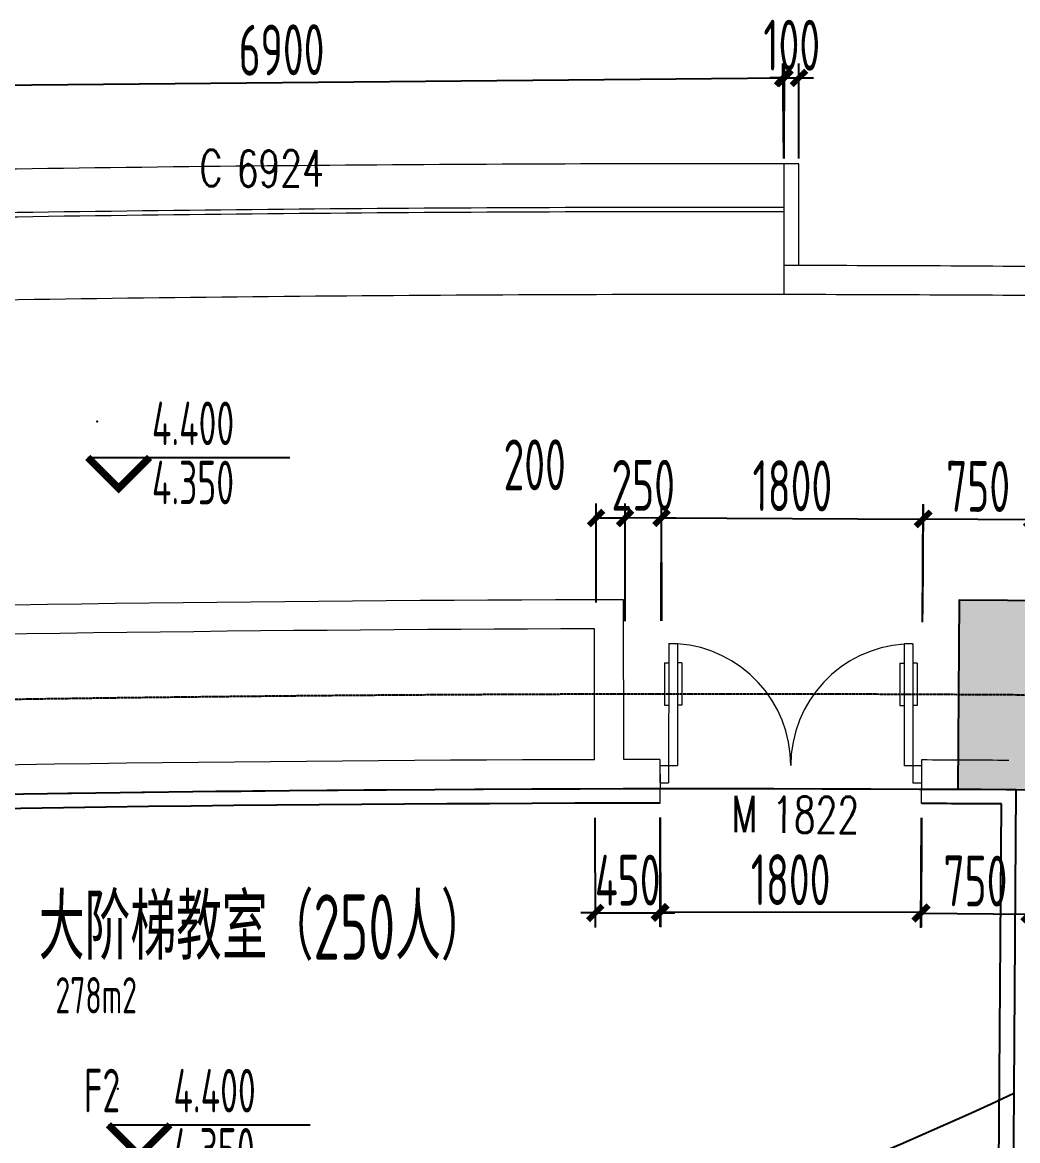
# Model space of a CAD drawing. Header units: millimetres. Extents: x 11515858 to 24947533, y -12784974 to -6116114.
# Drawn here: x 11773933 to 11780782, y -6380553 to -6372855 of the extents above; entities that cross this region are included whole.
import ezdxf
from ezdxf.enums import TextEntityAlignment as Align

# ---------------------------------------------------------------- set-up
doc = ezdxf.new("R2010")
doc.units = ezdxf.units.MM
doc.header["$LTSCALE"] = 10
for name, pattern in [('A2-RG-AXIS$0$CENTER', [2, 1.25, -0.25, 0.25, -0.25]), ('A2-RG-AXIS$0$DOTE', [2.42, 2, -0.2, 0.02, -0.2]), ('A2-RI-F2$0$DOT2', [0.125, 0, -0.125])]:
    doc.linetypes.add(name, pattern=pattern)
for name, color, linetype in [('A2-RB-F2$0$$34$A-DIMS-100', 1, 'Continuous'), ('A2-RB-F2$0$A-DIMS-100', 1, 'Continuous'), ('A2-RD-F2$0$A-STRS', 50, 'Continuous'), ('A2-RD-F2$0$an-door', 2, 'Continuous'), ('A2-RG-AXIS$0$A-GRID', 1, 'A2-RG-AXIS$0$CENTER'), ('A2-RI-F2$0$$0$A-SYMB-AREA', 4, 'Continuous'), ('A2-RI-F2$0$$0$A-SYMB-NAME', 4, 'Continuous'), ('A2-RI-F2$0$$2$A-SYMB', 4, 'Continuous'), ('A2-RI-F2$0$A-STRS', 50, 'Continuous'), ('A2-RI-F2$0$A-SYMB-DOOR', 4, 'Continuous'), ('A2-RI-F2$0$an-door', 2, 'Continuous'), ('A2-RI-F2$0$WINDOW_TEXT', 7, 'Continuous'), ('A2-RS-F2$0$A-HATH-GRAY', 8, 'Continuous'), ('A2-RS-F2$0$A-WALL-CONC', 6, 'Continuous')]:
    doc.layers.add(name, color=color, linetype=linetype)
doc.layers.add('A2-RD-F2$0$A-X-AREA', color=6, linetype='Continuous', plot=False)
for name, color, linetype, lineweight in [('A2-RD-F2$0$ECADI-PARCEL NAMES', 2, 'Continuous', 9), ('A2-RI-F2$0$A-DOOR', 32, 'Continuous', 5), ('A2-RI-F2$0$A-FLOR-OTLN', 4, 'A2-RI-F2$0$DOT2', 5), ('A2-RI-F2$0$A-FLOR-STRS', 2, 'Continuous', 5), ('A2-RI-F2$0$A-GLAZ', 140, 'Continuous', 5), ('A2-RI-F2$0$A-WALL', 7, 'Continuous', 5), ('A2-RI-F2$0$ECADI-PARCEL NAMES', 2, 'Continuous', 9)]:
    doc.layers.add(name, color=color, linetype=linetype, lineweight=lineweight)
doc.styles.add('A2-RB-F2$0$$0$XD2008', font='hzs.shx', dxfattribs={"width": 0.7, "bigfont": 'hztxt.shx'})
doc.styles.add('A2-RB-F2$0$XD2008', font='hzs.shx', dxfattribs={"width": 0.7, "bigfont": 'hztxt.shx'})
doc.styles.add('A2-RI-F2$0$$0$ECADI', font='hzs.shx', dxfattribs={"width": 0.7, "bigfont": 'hztxt.shx'})
doc.styles.add('A2-RI-F2$0$$0$XD2008', font='hzs.shx', dxfattribs={"width": 0.7, "bigfont": 'hztxt.shx'})
doc.styles.add('A2-RI-F2$0$ECADI-TXT', font='simplex.shx', dxfattribs={"bigfont": 'hztxt.shx'})
doc.styles.add('A2-RI-F2$0$SIMPLEX', font='simplex.shx', dxfattribs={"width": 0.7})
doc.dimstyles.new('A2-RB-F2$0$$0$XD100$0', dxfattribs={"dimscale": 100, "dimtxt": 3.5, "dimasz": 1, "dimexe": 1, "dimexo": 2, "dimgap": 0.5, "dimtad": 1, "dimdec": 0, "dimdsep": 46, "dimtxsty": 'A2-RB-F2$0$$0$XD2008', "dimblk1": 'A2-RB-F2$0$$20$_ArchTick', "dimblk2": 'A2-RB-F2$0$$20$_ArchTick', "dimsah": 1, "dimcen": 2.5, "dimclrt": 4, "dimaunit": 1, "dimadec": 0, "dimazin": 0, "dimtfac": 1, "dimtdec": 0, "dimtix": 1, "dimtmove": 2, "dimatfit": 3, "dimfxl": 0, "dimtolj": 1, "dimtzin": 0, "dimarcsym": 0})
doc.dimstyles.new('A2-RB-F2$0$XD100$0', dxfattribs={"dimscale": 100, "dimtxt": 3.5, "dimasz": 1, "dimexe": 1, "dimexo": 2, "dimgap": 0.5, "dimtad": 1, "dimdec": 0, "dimdsep": 46, "dimtxsty": 'A2-RB-F2$0$XD2008', "dimblk1": 'A2-RB-F2$0$_ArchTick', "dimblk2": 'A2-RB-F2$0$_ArchTick', "dimsah": 1, "dimcen": 2.5, "dimclrt": 4, "dimaunit": 1, "dimadec": 0, "dimazin": 0, "dimtfac": 1, "dimtdec": 0, "dimtix": 1, "dimtmove": 1, "dimatfit": 3, "dimfxl": 0, "dimtolj": 1, "dimtzin": 0, "dimarcsym": 0})

# ---------------------------------------------------------------- blocks, each defined once
blk = doc.blocks.new('A2-RG-AXIS')
at = {"layer": 'A2-RG-AXIS$0$A-GRID', "linetype": 'A2-RG-AXIS$0$DOTE'}
for radius in [323300, 316700]:
    blk.add_arc((11778730.7, -6694178.7), radius, 75.589285, 95.407644, dxfattribs=at)
blk = doc.blocks.new('A2-RB-F2$0$$20$_ArchTick')
at = {"color": 0, "linetype": 'ByBlock', "const_width": 0.4}
blk.add_lwpolyline([(-0.5, -0.5), (0.5, 0.5)], dxfattribs=at)
blk = doc.blocks.new('*D1644')
at = {"layer": 'A2-RB-F2$0$$34$A-DIMS-100', "color": 0, "lineweight": -2, "ltscale": 3, "transparency": 16777216}
for p, q in [((11778328, -6376975.3), (11778331.6, -6376166.3)), ((11780128, -6376983.2), (11780131.5, -6376174.3)), ((11778331.1, -6376266.3), (11780131.1, -6376274.3))]:
    blk.add_line(p, q, dxfattribs=at)
at = {"layer": 'Defpoints', "color": 0, "ltscale": 3, "transparency": 16777216}
for p in [(11780131.1, -6376274.3), (11778327.1, -6377175.3), (11780127.1, -6377183.2)]:
    blk.add_point(p, dxfattribs=at)
at = {"layer": 'A2-RB-F2$0$$34$A-DIMS-100', "color": 0, "lineweight": -2, "ltscale": 3, "transparency": 16777216, "xscale": 100, "yscale": 100, "zscale": 100}
for p, rotation in [((11778331.1, -6376266.3), 179.7478523352181), ((11780131.1, -6376274.3), 359.7478523352181)]:
    blk.add_blockref('A2-RB-F2$0$$20$_ArchTick', p, dxfattribs=dict(at, rotation=rotation))
at = {"layer": 'A2-RB-F2$0$$34$A-DIMS-100', "color": 4, "ltscale": 3, "transparency": 16777216, "insert": (11779232.1, -6376045.3), "char_height": 350, "attachment_point": 5, "rotation": 359.74785, "style": 'A2-RB-F2$0$$0$XD2008'}
blk.add_mtext('\\A1;1800', dxfattribs=at)
blk = doc.blocks.new('*D1645')
at = {"layer": 'A2-RB-F2$0$$34$A-DIMS-100', "color": 0, "lineweight": -2, "ltscale": 3, "transparency": 16777216}
for p, q in [((11780129, -6376929.9), (11780134.1, -6376172)), ((11780878.8, -6376935), (11780884, -6376177.1)), ((11780133.4, -6376272), (11780883.3, -6376277))]:
    blk.add_line(p, q, dxfattribs=at)
at = {"layer": 'Defpoints', "color": 0, "ltscale": 3, "transparency": 16777216}
for p in [(11780883.3, -6376277), (11780127.6, -6377129.9), (11780877.5, -6377135)]:
    blk.add_point(p, dxfattribs=at)
at = {"layer": 'A2-RB-F2$0$$34$A-DIMS-100', "color": 0, "lineweight": -2, "ltscale": 3, "transparency": 16777216, "xscale": 100, "yscale": 100, "zscale": 100}
for p, rotation in [((11780133.4, -6376272), 179.6114929836031), ((11780883.3, -6376277), 359.6114929836032)]:
    blk.add_blockref('A2-RB-F2$0$$20$_ArchTick', p, dxfattribs=dict(at, rotation=rotation))
at = {"layer": 'A2-RB-F2$0$$34$A-DIMS-100', "color": 4, "ltscale": 3, "transparency": 16777216, "insert": (11780509.9, -6376049.5), "char_height": 350, "attachment_point": 5, "rotation": 359.61149, "style": 'A2-RB-F2$0$$0$XD2008'}
blk.add_mtext('\\A1;750', dxfattribs=at)
blk = doc.blocks.new('*D1634')
at = {"layer": 'A2-RB-F2$0$$34$A-DIMS-100', "color": 0, "lineweight": -2, "ltscale": 3, "transparency": 16777216}
for p, q in [((11778082.2, -6376975.9), (11778080.5, -6376167)), ((11778332.6, -6376975.4), (11778330.9, -6376166.4)), ((11778080.7, -6376267), (11777980.7, -6376267.2)), ((11778331.1, -6376266.4), (11778080.7, -6376267)), ((11778331.1, -6376266.4), (11778431.1, -6376266.2))]:
    blk.add_line(p, q, dxfattribs=at)
at = {"layer": 'Defpoints', "color": 0, "ltscale": 3, "transparency": 16777216}
for p in [(11778080.7, -6376267), (11778082.6, -6377175.9), (11778333, -6377175.4)]:
    blk.add_point(p, dxfattribs=at)
at = {"layer": 'A2-RB-F2$0$$34$A-DIMS-100', "color": 0, "lineweight": -2, "ltscale": 3, "transparency": 16777216, "xscale": 100, "yscale": 100, "zscale": 100}
for p, rotation in [((11778080.7, -6376267), 0.1192934056760561), ((11778331.1, -6376266.4), 180.1192934056761)]:
    blk.add_blockref('A2-RB-F2$0$$20$_ArchTick', p, dxfattribs=dict(at, rotation=rotation))
at = {"layer": 'A2-RB-F2$0$$34$A-DIMS-100', "color": 4, "ltscale": 3, "transparency": 16777216, "insert": (11778205.4, -6376041.7), "char_height": 350, "attachment_point": 5, "rotation": 0.11929, "style": 'A2-RB-F2$0$$0$XD2008'}
blk.add_mtext('\\A1;250', dxfattribs=at)
blk = doc.blocks.new('*D1635')
at = {"layer": 'A2-RB-F2$0$$34$A-DIMS-100', "color": 0, "lineweight": -2, "ltscale": 3, "transparency": 16777216}
for p, q in [((11777881.9, -6376848.4), (11777880.5, -6376167.4)), ((11778081.9, -6376848), (11778080.5, -6376167)), ((11778080.7, -6376267), (11777880.7, -6376267.4))]:
    blk.add_line(p, q, dxfattribs=at)
at = {"layer": 'Defpoints', "color": 0, "ltscale": 3, "transparency": 16777216}
for p in [(11777880.7, -6376267.4), (11777882.3, -6377048.4), (11778082.3, -6377048)]:
    blk.add_point(p, dxfattribs=at)
at = {"layer": 'A2-RB-F2$0$$34$A-DIMS-100', "color": 0, "lineweight": -2, "ltscale": 3, "transparency": 16777216, "xscale": 100, "yscale": 100, "zscale": 100}
for p, rotation in [((11777880.7, -6376267.4), 180.119293405874), ((11778080.7, -6376267), 0.119293405873977)]:
    blk.add_blockref('A2-RB-F2$0$$20$_ArchTick', p, dxfattribs=dict(at, rotation=rotation))
at = {"layer": 'A2-RB-F2$0$$34$A-DIMS-100', "color": 4, "ltscale": 3, "transparency": 16777216, "insert": (11777458.4, -6375901), "char_height": 350, "attachment_point": 5, "rotation": 0.11929, "style": 'A2-RB-F2$0$$0$XD2008'}
blk.add_mtext('\\A1;200', dxfattribs=at)
blk = doc.blocks.new('A2-RB-F2$0$_ArchTick')
at = {"color": 0, "linetype": 'ByBlock', "const_width": 0.4}
blk.add_lwpolyline([(-0.5, -0.5), (0.5, 0.5)], dxfattribs=at)
blk = doc.blocks.new('*D1672')
at = {"layer": 'A2-RB-F2$0$A-DIMS-100', "color": 0, "lineweight": -2, "transparency": 16777216}
for p, q in [((11778320.6, -6378329), (11778319.4, -6379080.3)), ((11780120.6, -6378331.8), (11780119.4, -6379083.1)), ((11780119.6, -6378983.1), (11778319.6, -6378980.3))]:
    blk.add_line(p, q, dxfattribs=at)
at = {"layer": 'Defpoints', "color": 0, "transparency": 16777216}
for p in [(11778320.9, -6378129), (11780120.9, -6378131.8), (11778319.6, -6378980.3)]:
    blk.add_point(p, dxfattribs=at)
at = {"layer": 'A2-RB-F2$0$A-DIMS-100', "color": 0, "lineweight": -2, "transparency": 16777216, "xscale": 100, "yscale": 100, "zscale": 100}
for p, rotation in [((11778319.6, -6378980.3), 179.911136630545), ((11780119.6, -6378983.1), 359.911136630545)]:
    blk.add_blockref('A2-RB-F2$0$_ArchTick', p, dxfattribs=dict(at, rotation=rotation))
at = {"layer": 'A2-RB-F2$0$A-DIMS-100', "color": 4, "transparency": 16777216, "insert": (11779219.9, -6378756.7), "char_height": 350, "attachment_point": 5, "rotation": 359.91114, "style": 'A2-RB-F2$0$XD2008'}
blk.add_mtext('\\A1;1800', dxfattribs=at)
blk = doc.blocks.new('*D1673')
at = {"layer": 'A2-RB-F2$0$A-DIMS-100', "color": 0, "lineweight": -2, "transparency": 16777216}
for p, q in [((11780119.5, -6378331.8), (11780114.4, -6379087.8)), ((11780869.5, -6378336.9), (11780864.4, -6379092.9)), ((11780115.1, -6378987.8), (11780865.1, -6378992.9))]:
    blk.add_line(p, q, dxfattribs=at)
at = {"layer": 'Defpoints', "color": 0, "transparency": 16777216}
for p in [(11780120.9, -6378131.8), (11780870.9, -6378136.9), (11780865.1, -6378992.9)]:
    blk.add_point(p, dxfattribs=at)
at = {"layer": 'A2-RB-F2$0$A-DIMS-100', "color": 0, "lineweight": -2, "transparency": 16777216, "xscale": 100, "yscale": 100, "zscale": 100}
for p, rotation in [((11780115.1, -6378987.8), 179.6120103873821), ((11780865.1, -6378992.9), 359.6120103873821)]:
    blk.add_blockref('A2-RB-F2$0$_ArchTick', p, dxfattribs=dict(at, rotation=rotation))
at = {"layer": 'A2-RB-F2$0$A-DIMS-100', "color": 4, "transparency": 16777216, "insert": (11780491.6, -6378765.3), "char_height": 350, "attachment_point": 5, "rotation": 359.61201, "style": 'A2-RB-F2$0$XD2008'}
blk.add_mtext('\\A1;750', dxfattribs=at)
blk = doc.blocks.new('*D1683')
at = {"layer": 'A2-RB-F2$0$A-DIMS-100', "color": 0, "lineweight": -2, "transparency": 16777216}
for p, q in [((11777873.3, -6378330.2), (11777875.4, -6379085.5)), ((11778321.4, -6378329), (11778323.5, -6379084.2)), ((11777875.1, -6378985.5), (11777775.1, -6378985.7)), ((11777875.1, -6378985.5), (11778323.3, -6378984.2)), ((11778323.3, -6378984.2), (11778423.3, -6378983.9))]:
    blk.add_line(p, q, dxfattribs=at)
at = {"layer": 'Defpoints', "color": 0, "transparency": 16777216}
for p in [(11777872.7, -6378130.2), (11778320.9, -6378129), (11778323.3, -6378984.2)]:
    blk.add_point(p, dxfattribs=at)
at = {"layer": 'A2-RB-F2$0$A-DIMS-100', "color": 0, "lineweight": -2, "transparency": 16777216, "xscale": 100, "yscale": 100, "zscale": 100}
for p, rotation in [((11777875.1, -6378985.5), 0.1596338807428577), ((11778323.3, -6378984.2), 180.1596338807429)]:
    blk.add_blockref('A2-RB-F2$0$_ArchTick', p, dxfattribs=dict(at, rotation=rotation))
at = {"layer": 'A2-RB-F2$0$A-DIMS-100', "color": 4, "transparency": 16777216, "insert": (11778098.6, -6378759.8), "char_height": 350, "attachment_point": 5, "rotation": 0.15963, "style": 'A2-RB-F2$0$XD2008'}
blk.add_mtext('\\A1;450', dxfattribs=at)
blk = doc.blocks.new('*D1992')
at = {"layer": 'A2-RB-F2$0$A-DIMS-100', "color": 0, "lineweight": -2, "transparency": 16777216}
for p, q in [((11779173.4, -6373791.6), (11779167.3, -6373137.7)), ((11772273.7, -6373856.4), (11772267.5, -6373202.4)), ((11772268.5, -6373302.4), (11779168.2, -6373237.6))]:
    blk.add_line(p, q, dxfattribs=at)
at = {"layer": 'Defpoints', "color": 0, "transparency": 16777216}
for p in [(11779168.2, -6373237.6), (11779175.3, -6373991.6), (11772275.6, -6374056.4)]:
    blk.add_point(p, dxfattribs=at)
at = {"layer": 'A2-RB-F2$0$A-DIMS-100', "color": 0, "lineweight": -2, "transparency": 16777216, "xscale": 100, "yscale": 100, "zscale": 100}
for p, rotation in [((11779168.2, -6373237.6), 0.5376336599480449), ((11772268.5, -6373302.4), 180.537633659948)]:
    blk.add_blockref('A2-RB-F2$0$_ArchTick', p, dxfattribs=dict(at, rotation=rotation))
at = {"layer": 'A2-RB-F2$0$A-DIMS-100', "color": 4, "transparency": 16777216, "insert": (11775716.2, -6373045), "char_height": 350, "attachment_point": 5, "rotation": 0.53763, "style": 'A2-RB-F2$0$XD2008'}
blk.add_mtext('\\A1;6900', dxfattribs=at)
blk = doc.blocks.new('*D1995')
at = {"layer": 'A2-RB-F2$0$A-DIMS-100', "color": 0, "lineweight": -2, "transparency": 16777216}
for p, q in [((11779176.6, -6373791.6), (11779177.5, -6373137.6)), ((11779276.6, -6373791.8), (11779277.5, -6373137.8)), ((11779177.3, -6373237.6), (11779077.3, -6373237.5)), ((11779177.3, -6373237.6), (11779277.3, -6373237.8)), ((11779277.3, -6373237.8), (11779377.3, -6373237.9))]:
    blk.add_line(p, q, dxfattribs=at)
at = {"layer": 'Defpoints', "color": 0, "transparency": 16777216}
for p in [(11779277.3, -6373237.8), (11779176.3, -6373991.6), (11779276.3, -6373991.8)]:
    blk.add_point(p, dxfattribs=at)
at = {"layer": 'A2-RB-F2$0$A-DIMS-100', "color": 0, "lineweight": -2, "transparency": 16777216, "xscale": 100, "yscale": 100, "zscale": 100}
for p, rotation in [((11779177.3, -6373237.6), 359.9202356058274), ((11779277.3, -6373237.8), 179.9202356058274)]:
    blk.add_blockref('A2-RB-F2$0$_ArchTick', p, dxfattribs=dict(at, rotation=rotation))
at = {"layer": 'A2-RB-F2$0$A-DIMS-100', "color": 4, "transparency": 16777216, "insert": (11779227.7, -6373012.7), "char_height": 350, "attachment_point": 5, "rotation": 359.92024, "style": 'A2-RB-F2$0$XD2008'}
blk.add_mtext('\\A1;100', dxfattribs=at)
blk = doc.blocks.new('A2-RD-F2')
at = {"layer": 'A2-RD-F2$0$A-STRS', "linetype": 'Continuous'}
blk.add_arc((11769095.5, -6355320.7), 27500, 249.90585, 295.09012, dxfattribs=at)
at = {"layer": 'A2-RD-F2$0$A-X-AREA'}
blk.add_lwpolyline([(11759454.3, -6378717.1, -0.016899), (11780770.9, -6378135.9), (11780679.8, -6391585, 0.016665), (11760521, -6392127.1), (11759454.3, -6378717.1)], format="xyb", dxfattribs=at)
at = {"layer": 'A2-RD-F2$0$an-door'}
blk.add_line((11780580.5, -6391484.4), (11780670.2, -6378235.2), dxfattribs=at)
for start, end in [(90.074066, 93.478621), (89.648025, 89.747852)]:
    blk.add_arc((11778729.6, -6694128.7), 315899.5, start, end, dxfattribs=at)
at = {"layer": 'A2-RD-F2$0$ECADI-PARCEL NAMES'}
for p, q in [((11778321.2, -6378229.5), (11778321.1, -6378129.5)), ((11780119.8, -6378232.3), (11780120.3, -6378132.3))]:
    blk.add_line(p, q, dxfattribs=at)
blk = doc.blocks.new('A2-RS-F2')
at = {"layer": 'A2-RS-F2$0$A-HATH-GRAY', "ltscale": 3}
h = blk.add_hatch(color=256, dxfattribs=at)
h.paths.add_polyline_path([(11780370.9, -6378132.8), (11781370.9, -6378139.6), (11781379.7, -6376839.6), (11780379.7, -6376832.8)])
h.paths.add_polyline_path([(11771295.3, -6378216.2), (11772295, -6378194.3), (11772266.5, -6376894.6), (11771266.7, -6376916.1)])
h.paths.add_polyline_path([(11789445.2, -6378310.2), (11790444.5, -6378345.7), (11790490.7, -6377046.5), (11789491.3, -6377010.6)])
h.paths.add_polyline_path([(11794061, -6377995.6), (11794659.8, -6378034.1), (11794711.1, -6377235.6), (11794112.3, -6377197.1)])
h.paths.add_polyline_path([(11762225.8, -6378560), (11763224.5, -6378509.3), (11763158.6, -6377210.6), (11762159.9, -6377261.3)])
h.paths.add_polyline_path([(11756053.8, -6378846.4), (11756851.3, -6378782.9), (11756756.1, -6377586.7), (11755958.6, -6377650.1)])
h.paths.add_polyline_path([(11801644.4, -6378461.8), (11802243.1, -6378500.3), (11802294.5, -6377701.9), (11801695.7, -6377663.4)])
h.paths.add_polyline_path([(11751557.2, -6379698.1), (11752354.6, -6379634.6), (11752219.8, -6377940), (11751422.4, -6378003.4)])
h.paths.add_polyline_path([(11807663.9, -6379405.7), (11808460.5, -6379479.9), (11808571.8, -6378285.1), (11807775.3, -6378210.6)])
h.paths.add_polyline_path([(11816584.8, -6380403.2), (11817577.3, -6380525.1), (11817735.8, -6379234.7), (11816743.2, -6379112.9)])
h.paths.add_polyline_path([(11825579.4, -6381618.6), (11826568.2, -6381768.4), (11826762.9, -6380483.1), (11825774.2, -6380333.3)])
h.paths.add_polyline_path([(11793833.2, -6381538.6), (11794432, -6381577.1), (11794483.3, -6380778.7), (11793884.5, -6380740.2)])
h.paths.add_polyline_path([(11801416.6, -6382004.6), (11802015.3, -6382043.1), (11802066.7, -6381244.7), (11801467.9, -6381206.2)])
h.paths.add_polyline_path([(11834536.4, -6383084.9), (11835520.4, -6383263), (11835752, -6381983.8), (11834767.9, -6381805.7)])
h.paths.add_polyline_path([(11843441.7, -6384836.8), (11844420.2, -6385043.1), (11844688.3, -6383771), (11843709.9, -6383564.7)])
h.paths.add_polyline_path([(11849706.8, -6386047.7), (11850486.4, -6386227.4), (11850720.8, -6385255.2), (11849941.2, -6385075.5)])
h.paths.add_polyline_path([(11756691.3, -6386871.4), (11757488.6, -6386806.1), (11757394.5, -6385611.6), (11756597, -6385675)])
h.paths.add_polyline_path([(11752175.7, -6387473.6), (11752973.2, -6387410.2), (11752838.4, -6385715.5), (11752040.9, -6385779)])
h.paths.add_polyline_path([(11854131.9, -6387106.5), (11854911.5, -6387286.2), (11855145.9, -6386314), (11854366.3, -6386134.3)])
h.paths.add_polyline_path([(11793236.4, -6390820.6), (11793835.2, -6390859), (11793886.5, -6390060.7), (11793287.7, -6390022.2)])
h.paths.add_polyline_path([(11800819.8, -6391285.9), (11801418.6, -6391324.4), (11801469.9, -6390525.9), (11800871.2, -6390487.4)])
h.paths.add_polyline_path([(11847832.2, -6393825.3), (11848611.8, -6394005), (11848846.2, -6393032.8), (11848066.6, -6392853.1)])
h.paths.add_polyline_path([(11780263.2, -6394032.4), (11781263.2, -6394039.2), (11781272, -6392739.2), (11780272, -6392732.1)])
h.paths.add_polyline_path([(11771644.2, -6394112.4), (11772644, -6394090.4), (11772615.4, -6392790.7), (11771615.7, -6392812.3)])
h.paths.add_polyline_path([(11788881, -6394200.2), (11789880.4, -6394235.7), (11789926.5, -6392936.5), (11788927.1, -6392900.6)])
h.paths.add_polyline_path([(11793008.6, -6394363.6), (11793607.4, -6394402.1), (11793658.7, -6393603.7), (11793059.9, -6393565.2)])
h.paths.add_polyline_path([(11763031, -6394439.6), (11764029.7, -6394388.9), (11763963.9, -6393090.2), (11762965.1, -6393140.9)])
h.paths.add_polyline_path([(11757322.6, -6394796.6), (11758120, -6394731.3), (11758024.9, -6393536.9), (11757227.5, -6393600.3)])
h.paths.add_polyline_path([(11800592, -6394828.7), (11801190.8, -6394867.2), (11801242.1, -6394068.8), (11800643.4, -6394030.3)])
h.paths.add_polyline_path([(11852257.4, -6394883.9), (11853037, -6395063.6), (11853271.3, -6394091.4), (11852491.7, -6393911.7)])
h.paths.add_polyline_path([(11752786.3, -6395149.5), (11753583.8, -6395086), (11753449, -6393391.4), (11752651.5, -6393454.8)])
h.paths.add_polyline_path([(11806188.5, -6395237.1), (11806985.1, -6395311.3), (11807096.4, -6394116.5), (11806299.9, -6394042)])
h.paths.add_polyline_path([(11814655.7, -6396186), (11815648.4, -6396307.3), (11815806.1, -6395016.9), (11814813.5, -6394895.6)])
h.paths.add_polyline_path([(11823197.5, -6397340.4), (11824186.2, -6397490.2), (11824381, -6396204.9), (11823392.2, -6396055.1)])
h.paths.add_polyline_path([(11831681.6, -6398728.6), (11832663, -6398920.7), (11832912.6, -6397644.9), (11831931.2, -6397452.8)])
h.paths.add_polyline_path([(11840164, -6400382.5), (11841142.5, -6400588.8), (11841410.7, -6399316.8), (11840432.2, -6399110.5)])
edge = h.paths.add_edge_path()
edge.add_arc((11772285.6, -6400549.4), 450, 0, 360)
edge = h.paths.add_edge_path()
edge.add_arc((11789151.8, -6400663.7), 450, 0, 360)
edge = h.paths.add_edge_path()
edge.add_arc((11763857, -6400855.6), 450, 0, 360)
h.paths.add_polyline_path([(11845945.9, -6401651.6), (11846725.5, -6401831.2), (11846959.8, -6400859), (11846180.2, -6400679.3)])
edge = h.paths.add_edge_path()
edge.add_arc((11797575.5, -6401083.9), 450, 0, 360)
edge = h.paths.add_edge_path()
edge.add_arc((11755440.6, -6401403.6), 450.5, 0, 360)
edge = h.paths.add_edge_path()
edge.add_arc((11805983.7, -6401745.9), 450, 0, 360)
h.paths.add_polyline_path([(11850371.1, -6402710), (11851150.7, -6402889.7), (11851385, -6401917.5), (11850605.5, -6401737.8)])
edge = h.paths.add_edge_path()
edge.add_arc((11814369.4, -6402649), 450, 0, 360)
edge = h.paths.add_edge_path()
edge.add_arc((11822725.7, -6403792.5), 450, 0, 360)
edge = h.paths.add_edge_path()
edge.add_arc((11831045.7, -6405175.5), 450, 0, 360)
edge = h.paths.add_edge_path()
edge.add_arc((11839322.6, -6406796.9), 450.5, 0, 360)
edge = h.paths.add_edge_path()
edge.add_arc((11847549.5, -6408655.2), 450.5, 0, 360)
edge = h.paths.add_edge_path()
edge.add_arc((11780719.1, -6400485.4), 450, 0, 360)
at = {"layer": 'A2-RS-F2$0$A-WALL-CONC'}
blk.add_3dface([(11780370.9, -6378132.8), (11781370.9, -6378139.6), (11781379.7, -6376839.6), (11780379.7, -6376832.8)], dxfattribs=at)
blk = doc.blocks.new('A2-RI-F2$0$$2$ECADI-TAG-HGHT（国标）')
at = {"color": 1}
blk.add_line((-2.121, 2.121), (11.768, 2.121), dxfattribs=at)
at = {"color": 1, "const_width": 0.5}
blk.add_lwpolyline([(-2.121, 2.121), (0, 0), (2.121, 2.121)], dxfattribs=at)
at = {"color": 1}
blk.add_point((-1.481, 4.6), dxfattribs=at)
at = {"style": 'A2-RI-F2$0$$0$XD2008', "width": 0.7}
blk.add_attdef('FL', text='', height=3, dxfattribs=at).set_placement((-2.689, 2.967), align=Align.RIGHT)
for tag, p in [('F.F.L.', (2.284, 2.967)), ('T.O.S.', (2.284, -1.104))]:
    blk.add_attdef(tag, p, '', height=3, dxfattribs=at)
blk = doc.blocks.new('A2-RI-F2$0$$DorLib2D$00000011')
for p, q in [((-0.4667, 0.4709), (-0.4667, -0.0625)), ((-0.4667, 0.4709), (-0.4333, 0.4709)), ((-0.4333, 0.4709), (-0.4333, 0.0042)), ((0.4333, 0.4709), (0.4333, 0.0042)), ((0.4667, 0.4709), (0.4333, 0.4709)), ((0.4667, 0.4709), (0.4667, -0.0625)), ((-0.4833, 0.3962), (-0.4667, 0.3962)), ((-0.4167, 0.3962), (-0.4333, 0.3962)), ((0.4167, 0.3962), (0.4333, 0.3962)), ((0.4833, 0.3962), (0.4667, 0.3962)), ((-0.4833, 0.2346), (-0.4667, 0.2346)), ((-0.4167, 0.2346), (-0.4333, 0.2346)), ((0.4167, 0.2346), (0.4333, 0.2346)), ((0.4833, 0.2346), (0.4667, 0.2346)), ((-0.5, 0.0042), (-0.4333, 0.0042)), ((-0.5, 0.0042), (-0.5, -0.0625)), ((0.5, 0.0042), (0.4333, 0.0042)), ((0.5, 0.0042), (0.5, -0.0625)), ((-0.5, -0.0625), (-0.4667, -0.0625)), ((0.5, -0.0625), (0.4667, -0.0625))]:
    blk.add_line(p, q)
at = {"lineweight": 13}
for p, q in [((-0.4833, 0.3962), (-0.4833, 0.2346)), ((-0.4167, 0.3962), (-0.4167, 0.2346)), ((0.4167, 0.3962), (0.4167, 0.2346)), ((0.4833, 0.3962), (0.4833, 0.2346))]:
    blk.add_line(p, q, dxfattribs=at)
for centre, start, end in [((-0.4667, 0.0042), 0, 85.904), ((0.4667, 0.0042), 94.096, 180)]:
    blk.add_arc(centre, 0.4667, start, end, dxfattribs=at)
blk = doc.blocks.new('A2-RI-F2$0$door-doublewing')
at = {"layer": 'A2-RI-F2$0$A-DOOR', "color": 4, "xscale": -0.9999999999999998, "rotation": 180}
blk.add_blockref('A2-RI-F2$0$$DorLib2D$00000011', (0, -0.0291), dxfattribs=at)
at = {"layer": 'A2-RI-F2$0$WINDOW_TEXT', "style": 'A2-RI-F2$0$SIMPLEX', "flags": 9}
blk.add_attdef('A', text='', height=1, dxfattribs=at).set_placement((0, 1.5), align=Align.MIDDLE)
blk = doc.blocks.new('A2-RI-F2$0$$1$5erhfh')
at = {"layer": 'A2-RI-F2$0$$0$A-SYMB-AREA', "style": 'A2-RI-F2$0$$0$ECADI', "width": 0.7}
blk.add_attdef('340M2', text='', height=2.5, dxfattribs=at).set_placement((0, 1.25), align=Align.MIDDLE_LEFT)
at = {"layer": 'A2-RI-F2$0$$0$A-SYMB-NAME', "style": 'A2-RI-F2$0$$0$ECADI', "width": 0.7}
blk.add_attdef('CHINESENAME', (-12.292, 3.087), '', height=4.5, dxfattribs=at)
blk = doc.blocks.new('A2-RI-F2$0$Big Bay 2')
at = {"layer": 'A2-RI-F2$0$A-FLOR-OTLN', "linetype": 'Continuous'}
for radius in [320350, 319450]:
    blk.add_arc((6436.8, -319385.1), radius, 89.920265, 91.154565, dxfattribs=at)
at = {"layer": 'A2-RI-F2$0$A-GLAZ'}
for radius in [320050, 320020]:
    blk.add_arc((6436.8, -319385.1), radius, 89.920265, 91.154565, dxfattribs=at)
at = {"layer": 'A2-RI-F2$0$A-WALL'}
for p, q in [((6881.3, 64.5), (6882.6, 964.5)), ((6981.6, 264.4), (6982.6, 964.4)), ((-104, 197.9), (-118.1, 897.8)), ((0, 0), (-18.1, 899.8))]:
    blk.add_line(p, q, dxfattribs=at)
for start, end in [(89.90238, 89.920265), (91.154565, 91.17245)]:
    blk.add_arc((6436.8, -319385.1), 320350, start, end, dxfattribs=at)
blk = doc.blocks.new('A2-RI-F2$0$ECADI-TAG-DOOR')
blk = doc.blocks.new('A2-RB-F2')
at = {"layer": 'A2-RB-F2$0$$34$A-DIMS-100', "ltscale": 3}
dim = blk.add_linear_dim(base=(11777880.7, -6376267.4), p1=(11778082.3, -6377048), p2=(11777882.3, -6377048.4), angle=180.11929, dimstyle='A2-RB-F2$0$$0$XD100$0', dxfattribs=at)
dim.commit()
dim.dimension.update_dxf_attribs({"geometry": '*D1635', "text_midpoint": (11777458.4, -6375901), "dimtype": 129})
for p1, p2, distance, picture, middle in [((11778333, -6377175.4), (11778082.6, -6377175.9), -908.9, '*D1634', (11778205.4, -6376041.7)), ((11778327.1, -6377175.3), (11780127.1, -6377183.2), 909, '*D1644', (11779232.1, -6376045.3)), ((11780127.6, -6377129.9), (11780877.5, -6377135), 858, '*D1645', (11780509.9, -6376049.5))]:
    dim = blk.add_aligned_dim(p1=p1, p2=p2, distance=distance, dimstyle='A2-RB-F2$0$$0$XD100$0', dxfattribs=at)
    dim.commit()
    dim.dimension.update_dxf_attribs({"geometry": picture, "text_midpoint": middle})
at = {"layer": 'A2-RB-F2$0$A-DIMS-100'}
for p1, p2, distance, picture, middle in [((11779176.3, -6373991.6), (11779276.3, -6373991.8), 754, '*D1995', (11779227.7, -6373012.7)), ((11772275.6, -6374056.4), (11779175.3, -6373991.6), 754, '*D1992', (11775716.2, -6373045)), ((11780120.9, -6378131.8), (11778320.9, -6378129), 851.3, '*D1672', (11779219.9, -6378756.7)), ((11780120.9, -6378131.8), (11780870.9, -6378136.9), -856, '*D1673', (11780491.6, -6378765.3))]:
    dim = blk.add_aligned_dim(p1=p1, p2=p2, distance=distance, dimstyle='A2-RB-F2$0$XD100$0', dxfattribs=at)
    dim.commit()
    dim.dimension.update_dxf_attribs({"geometry": picture, "text_midpoint": middle})
dim = blk.add_aligned_dim(p1=(11777872.7, -6378130.2), p2=(11778320.9, -6378129), distance=-855.2, text='450', dimstyle='A2-RB-F2$0$XD100$0', dxfattribs=at)
dim.commit()
dim.dimension.update_dxf_attribs({"geometry": '*D1683', "text_midpoint": (11778098.6, -6378759.8)})
blk = doc.blocks.new('A2-RI-F2')
at = {"layer": 'A2-RI-F2$0$A-WALL'}
for p, q in [((11778071.3, -6377930), (11778069, -6376829.4)), ((11777871.3, -6377930.4), (11777869.4, -6377029.9)), ((11778320.9, -6377929.5), (11778321.1, -6378129.5)), ((11780121.1, -6377932.3), (11780120.3, -6378132.3)), ((11780679.8, -6391585), (11780770.9, -6378135.9))]:
    blk.add_line(p, q, dxfattribs=at)
for centre, radius, start, end in [((11778730.7, -6694178.7), 319650, 89.508716, 89.920265), ((11778730.7, -6694178.7), 319450, 89.508716, 89.920265), ((11778729.6, -6694128.7), 317300, 90.119293, 92.81302), ((11778729.6, -6694128.7), 317100, 90.155431, 92.812902), ((11778729.6, -6694128.7), 316199.5, 90.155534, 93.02971), ((11778729.6, -6694128.7), 316199.5, 90.074066, 90.119293), ((11778729.6, -6694128.7), 316199.5, 89.639208, 89.747852), ((11778729.6, -6694128.7), 315999.5, 90.074066, 93.029729), ((11778729.6, -6694128.7), 315999.5, 89.639208, 89.747852)]:
    blk.add_arc(centre, radius, start, end, dxfattribs=at)
at = {"layer": 'A2-RI-F2$0$an-door'}
blk.add_line((11780580.5, -6391484.4), (11780670.2, -6378235.2), dxfattribs=at)
blk.add_arc((11778729.6, -6694128.7), 315899.5, 89.648025, 89.747852, dxfattribs=at)
at = {"layer": 'A2-RI-F2$0$ECADI-PARCEL NAMES'}
for p, q in [((11778321.2, -6378229.5), (11778321.1, -6378129.5)), ((11780119.8, -6378232.3), (11780120.3, -6378132.3))]:
    blk.add_line(p, q, dxfattribs=at)
for name, p in [('A2-RS-F2', (0, 0)), ('A2-RI-F2$0$Big Bay 2', (11772293.9, -6374793.6))]:
    blk.add_blockref(name, p)
ref = blk.add_blockref('A2-RI-F2$0$$1$5erhfh', (11775274.6, -6379615.8), dxfattribs=dict(xscale=100, yscale=100, zscale=100))
ref.add_attrib('340M2', '278m2', (11774160.1, -6379677.2), dxfattribs={"layer": 'A2-RI-F2$0$$0$A-SYMB-AREA', "height": 250, "style": 'A2-RI-F2$0$$0$ECADI', "width": 0.7})
ref.add_attrib('CHINESENAME', '大阶梯教室（250人）', (11774045.4, -6379307.1), dxfattribs={"layer": 'A2-RI-F2$0$$0$A-SYMB-NAME', "height": 450, "style": 'A2-RI-F2$0$$0$ECADI', "width": 0.7})
at = {"layer": 'A2-RI-F2$0$$2$A-SYMB', "xscale": 100, "yscale": 100, "zscale": 100}
blk.add_blockref('A2-RI-F2$0$$2$ECADI-TAG-HGHT（国标）', (11774595.4, -6376062.1), dxfattribs=at).add_auto_attribs({'F.F.L.': '4.400', 'T.O.S.': '4.350'})
at = {"layer": 'A2-RI-F2$0$$2$A-SYMB'}
ref = blk.add_blockref('A2-RI-F2$0$$2$ECADI-TAG-HGHT（国标）', (11774737, -6380655.4), dxfattribs=dict(at, xscale=100, yscale=100, zscale=100))
ref.add_attrib('F.F.L.', '4.400', (11774972, -6380358.6), dxfattribs={"layer": '0', "height": 300, "style": 'A2-RI-F2$0$$0$XD2008', "width": 0.7})
ref.add_attrib('T.O.S.', '4.350', (11774965.4, -6380765.8), dxfattribs={"layer": '0', "height": 300, "style": 'A2-RI-F2$0$$0$XD2008', "width": 0.7})
ref.add_attrib('FL', 'F2', dxfattribs={"layer": '0', "height": 300, "style": 'A2-RI-F2$0$$0$XD2008', "width": 0.7}).set_placement((11774605.7, -6380357.9), align=Align.RIGHT)
at = {"layer": 'A2-RI-F2$0$A-DOOR', "xscale": -1799.999999997006, "yscale": 1800.000000004657, "zscale": 1800, "rotation": 179.9220464561102}
blk.add_blockref('A2-RI-F2$0$door-doublewing', (11779220.7, -6378031.1), dxfattribs=at)
at = {"layer": 'A2-RI-F2$0$A-FLOR-STRS'}
blk.add_blockref('A2-RG-AXIS', (0, 0), dxfattribs=at)
at = {"layer": 'A2-RI-F2$0$A-STRS', "linetype": 'Continuous'}
blk.add_blockref('A2-RB-F2', (0, 0), dxfattribs=at)
at = {"layer": 'A2-RI-F2$0$A-SYMB-DOOR'}
ref = blk.add_blockref('A2-RI-F2$0$ECADI-TAG-DOOR', (11775542.4, -6374711), dxfattribs=dict(at, xscale=99.99999999934171, yscale=99.99999999934171, zscale=99.99999999934171, rotation=0.2396036510891875))
ref.add_attrib('门窗主编号1', 'C', dxfattribs={"height": 250, "rotation": 0.2396, "style": 'A2-RI-F2$0$ECADI-TXT', "width": 0.7}).set_placement((11775309.4, -6373983.5), align=Align.RIGHT)
ref.add_attrib('门窗主编号2', '6924', (11775408.3, -6373987.3, 333.3), dxfattribs={"height": 250, "rotation": 0.2396, "style": 'A2-RI-F2$0$ECADI-TXT', "width": 0.7})
ref = blk.add_blockref('A2-RI-F2$0$ECADI-TAG-DOOR', (11779221.1, -6379158.8), dxfattribs=dict(at, xscale=99.99999999928889, yscale=99.99999999928889, zscale=99.99999999928889, rotation=359.8772639328483))
ref.add_attrib('门窗主编号1', 'M', dxfattribs={"height": 250, "rotation": 359.87726, "style": 'A2-RI-F2$0$ECADI-TXT', "width": 0.7}).set_placement((11778992.6, -6378429.9), align=Align.RIGHT)
ref.add_attrib('门窗主编号2', '1822', (11779091.5, -6378434.3, 333.3), dxfattribs={"height": 250, "rotation": 359.87726, "style": 'A2-RI-F2$0$ECADI-TXT', "width": 0.7})

msp = doc.modelspace()

# ---------------------------------------------------------------- block references
for name in ['A2-RI-F2', 'A2-RB-F2', 'A2-RG-AXIS', 'A2-RS-F2', 'A2-RD-F2']:
    msp.add_blockref(name, (0, 0))

doc.saveas('drawing.dxf')
